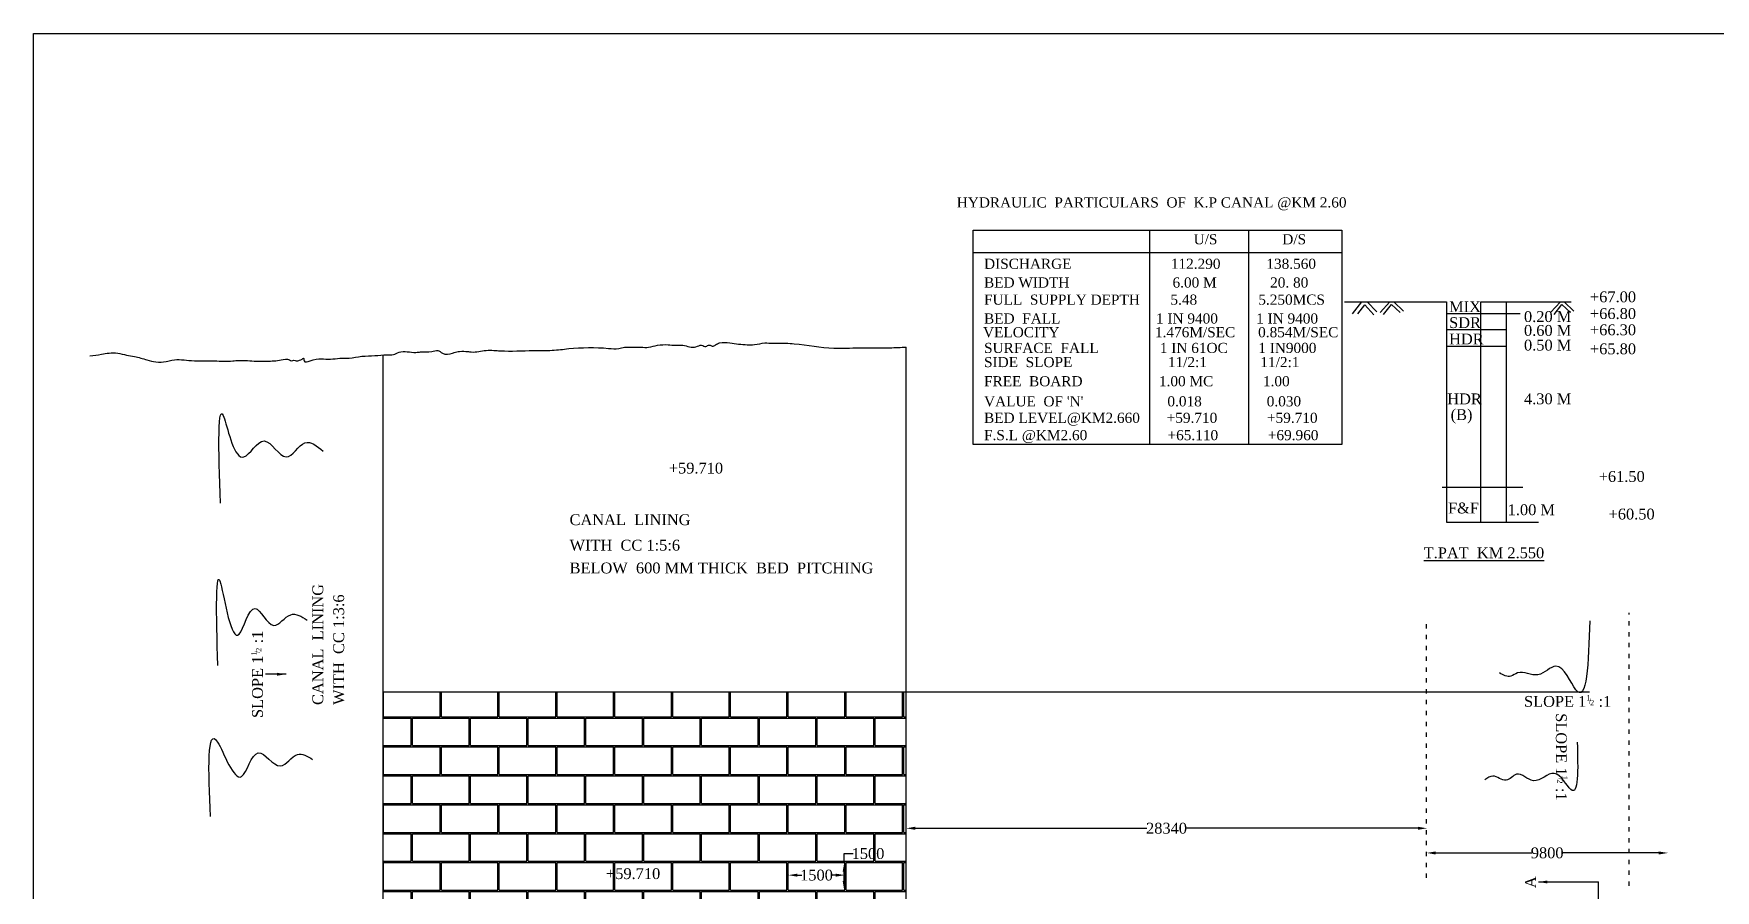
# Model space of a CAD drawing. Header units: millimetres. Extents: x 714 to 94318, y 2537 to 52531.
# Drawn here: x 714 to 47258, y 28834 to 52531 of the extents above; entities that cross this region are included whole.
import ezdxf

# ---------------------------------------------------------------- set-up
doc = ezdxf.new("R2010")
doc.units = ezdxf.units.MM
doc.header["$MEASUREMENT"] = 0
doc.linetypes.add('ACAD_ISO03W100', pattern=[30, 12, -18])
for name, color, linetype in [('DIM', 5, 'Continuous'), ('DO LINE', 3, 'Continuous'), ('DWG.LINE', 10, 'Continuous'), ('HATCH', 2, 'Continuous'), ('RAILING', 4, 'Continuous'), ('TEXT', 7, 'Continuous')]:
    doc.layers.add(name, color=color, linetype=linetype)
doc.layers.add('TITLE', color=7, linetype='Continuous', lineweight=30)
doc.styles.get("Standard").update_dxf_attribs({"font": 'times.ttf', "height": 300})
doc.dimstyles.get("Standard").update_dxf_attribs({"dimtxt": 300, "dimasz": 250, "dimexe": 0.18, "dimexo": 0.0625, "dimgap": 0.09, "dimtad": 0, "dimtih": 1, "dimtoh": 1, "dimdec": 0, "dimzin": 0, "dimdsep": 46, "dimtxsty": 'Standard', "dimcen": 300, "dimclre": 256, "dimclrt": 4, "dimadec": 0, "dimazin": 0, "dimtfac": 1, "dimtdec": 0, "dimtofl": 0, "dimtmove": 0, "dimatfit": 3, "dimfxl": 0, "dimtolj": 1, "dimtzin": 0, "dimarcsym": 0})

# ---------------------------------------------------------------- blocks, each defined once
blk = doc.blocks.new('*D24')
at = {"layer": 'Defpoints', "color": 0, "ltscale": 0.2}
for p in [(23147, 29599), (23157, 29599), (23157, 28842)]:
    blk.add_point(p, dxfattribs=at)
at = {"layer": 'DIM', "color": 0, "lineweight": -2, "ltscale": 0.2}
for p, q in [((23147, 29599), (23147, 29849)), ((23147, 29849), (23397, 29849)), ((23147, 29092), (23147, 29349))]:
    blk.add_line(p, q, dxfattribs=at)
at = {"layer": 'DIM', "lineweight": -2, "ltscale": 0.2}
for p, q in [((23152, 29599), (23147, 29599)), ((23152, 28842), (23147, 28842))]:
    blk.add_line(p, q, dxfattribs=at)
at = {"layer": 'DIM', "color": 0, "ltscale": 0.2}
for points in [[(23105, 29349), (23189, 29349), (23147, 29599)], [(23105, 29092), (23189, 29092), (23147, 28842)]]:
    blk.add_solid(points, dxfattribs=at)
at = {"layer": 'DIM', "color": 4, "ltscale": 0.2, "insert": (23806, 29849), "char_height": 300, "attachment_point": 5}
blk.add_mtext('\\A1;1500', dxfattribs=at)
blk = doc.blocks.new('*D25')
at = {"layer": 'Defpoints', "color": 0, "ltscale": 0.2}
for p in [(21600, 29598), (23163, 29598), (23163, 29255)]:
    blk.add_point(p, dxfattribs=at)
at = {"layer": 'DIM', "lineweight": -2, "ltscale": 0.2}
for p, q in [((21600, 29260), (21600, 29254)), ((23163, 29260), (23163, 29254))]:
    blk.add_line(p, q, dxfattribs=at)
at = {"layer": 'DIM', "color": 0, "lineweight": -2, "ltscale": 0.2}
for p, q in [((21850, 29255), (21972, 29255)), ((22913, 29255), (22790, 29255))]:
    blk.add_line(p, q, dxfattribs=at)
at = {"layer": 'DIM', "color": 0, "ltscale": 0.2}
for points in [[(21850, 29296), (21850, 29213), (21600, 29255)], [(22913, 29296), (22913, 29213), (23163, 29255)]]:
    blk.add_solid(points, dxfattribs=at)
at = {"layer": 'DIM', "color": 4, "ltscale": 0.2, "insert": (22381, 29255), "char_height": 300, "attachment_point": 5}
blk.add_mtext('\\A1;1500', dxfattribs=at)
blk = doc.blocks.new('*D27')
at = {"layer": 'Defpoints', "color": 0, "ltscale": 0.2}
for p in [(39264, 29886), (45943, 29886), (45943, 29869)]:
    blk.add_point(p, dxfattribs=at)
at = {"layer": 'DIM', "lineweight": -2, "ltscale": 0.2}
for p, q in [((39264, 29874), (39264, 29868)), ((45943, 29874), (45943, 29868))]:
    blk.add_line(p, q, dxfattribs=at)
at = {"layer": 'DIM', "color": 0, "lineweight": -2, "ltscale": 0.2}
for p, q in [((39514, 29869), (42177, 29869)), ((45693, 29869), (43030, 29869))]:
    blk.add_line(p, q, dxfattribs=at)
at = {"layer": 'DIM', "color": 0, "ltscale": 0.2}
for points in [[(39514, 29910), (39514, 29827), (39264, 29869)], [(45693, 29910), (45693, 29827), (45943, 29869)]]:
    blk.add_solid(points, dxfattribs=at)
at = {"layer": 'DIM', "color": 4, "ltscale": 0.2, "insert": (42603, 29869), "char_height": 300, "attachment_point": 5}
blk.add_mtext('\\A1;9800', dxfattribs=at)
blk = doc.blocks.new('*D28')
at = {"layer": 'Defpoints', "color": 0, "ltscale": 0.2}
for p in [(24862, 30622), (39275, 30622), (39275, 30551)]:
    blk.add_point(p, dxfattribs=at)
at = {"layer": 'DIM', "lineweight": -2, "ltscale": 0.2}
for p, q in [((24862, 30556), (24862, 30551)), ((39275, 30556), (39275, 30551))]:
    blk.add_line(p, q, dxfattribs=at)
at = {"layer": 'DIM', "color": 0, "lineweight": -2, "ltscale": 0.2}
for p, q in [((25112, 30551), (31527, 30551)), ((39025, 30551), (32609, 30551))]:
    blk.add_line(p, q, dxfattribs=at)
at = {"layer": 'DIM', "color": 0, "ltscale": 0.2}
for points in [[(25112, 30593), (25112, 30509), (24862, 30551)], [(39025, 30593), (39025, 30509), (39275, 30551)]]:
    blk.add_solid(points, dxfattribs=at)
at = {"layer": 'DIM', "color": 4, "ltscale": 0.2, "insert": (32068, 30551), "char_height": 300, "attachment_point": 5}
blk.add_mtext('\\A1;28340', dxfattribs=at)

msp = doc.modelspace()

# ---------------------------------------------------------------- hatches: boundary and pattern name
at = {"layer": 'HATCH', "ltscale": 0.2}
h = msp.add_hatch(dxfattribs=at)
h.set_pattern_fill('AR-B816C', color=256, scale=100, style=0)
h.paths.add_polyline_path([(24862, 34321.3), (10386.9, 34321.3), (10386.9, 28412.6), (24862, 28412.6)])

# ---------------------------------------------------------------- linework, layer by layer
at = {"layer": 'DO LINE', "linetype": 'ACAD_ISO03W100', "ltscale": 10}
for p, q in [((44873.8, 28960.1), (44873.8, 36512.1)), ((39260.9, 29179.9), (39260.9, 36266.4))]:
    msp.add_line(p, q, dxfattribs=at)
at = {"layer": 'DWG.LINE', "linetype": 'ByBlock', "ltscale": 0.2}
for p, q in [((36989.1, 45111.9), (39817.5, 45111.9)), ((39817.5, 45111.9), (39817.5, 39014.6)), ((39817.5, 44789.9), (40766.1, 44789.9)), ((40766.1, 39014.6), (40766.1, 45111.9)), ((40766.1, 45111.9), (43270.4, 45111.9)), ((40766.1, 44789.9), (41852.7, 44789.9)), ((41470.6, 45111.9), (41470.6, 39014.6)), ((39817.5, 44349.6), (41470.6, 44349.6)), ((39817.5, 43885.6), (41470.6, 43885.6)), ((39697.3, 39990.4), (41933.4, 39990.4)), ((39817.5, 39014.6), (40766.1, 39014.6)), ((40766.1, 39014.6), (42364.5, 39014.6))]:
    msp.add_line(p, q, dxfattribs=at)
at = {"layer": 'DWG.LINE', "ltscale": 0.2}
for p, q in [((24862, 3574.4), (24862, 43860.1)), ((10386.9, 28412.6), (10386.9, 43644.6)), ((10386.9, 34321.3), (43770.3, 34321.3))]:
    msp.add_line(p, q, dxfattribs=at)
msp.add_spline([(2268.4, 43619.5), (2592.9, 43663), (2800.8, 43697.1), (3042.8, 43694.3), (3284.8, 43640.2), (3504, 43603.2), (3848.5, 43506.5), (4096.2, 43452.5), (4383.8, 43461), (4543.2, 43500.8), (5080.4, 43486.5), (5410.7, 43478), (5721, 43478), (6227.8, 43478), (6390.1, 43492.2), (6876.3, 43472.5), (7166.7, 43469.7), (7565.3, 43506.7), (7793, 43506.7), (7861.4, 43481.1), (7915.5, 43495.3), (7983.8, 43481.1), (8074.9, 43495.3), (8143.2, 43529.4), (8183.1, 43557.9), (8200.2, 43478.2), (8368.2, 43483.9), (8931.1, 43529.5), (9190.2, 43552.3), (9443.6, 43555.1), (9796.6, 43606.3), (10158.2, 43626.2), (10488.5, 43646.2), (10675, 43652.4), (10825.9, 43717.8), (11292.8, 43715), (11421, 43726.4), (11731.3, 43737.8), (11899.3, 43766.2), (12029.1, 43692.2), (12311, 43692.2), (12353.7, 43709.3), (12427.7, 43729.2), (12504.6, 43740.6), (12729.5, 43737.7), (12826.3, 43726.3), (13239.2, 43769), (13449.9, 43769), (13626.4, 43757.6), (14546.1, 43766.4), (15067.1, 43772.1), (15522.7, 43817.6), (16624.5, 43826.1), (16907.9, 43823.3), (17067.4, 43857.4), (17269.5, 43857.4), (17525.8, 43857.4), (17733.6, 43857.4), (17981.3, 43911.5), (18271.7, 43925.7), (18478.6, 43914.3), (18677.9, 43911.5), (19045.2, 43868.8), (19201.8, 43911.5), (19318.6, 43880.2), (19412.5, 43917.2), (19495.1, 43885.9), (19586.2, 43922.9), (19700.1, 43976.9), (19981.9, 43974.1), (20462.1, 43925.7), (20664.3, 43931.4), (20951.9, 43974.1), (21171.1, 43968.4), (21532.7, 43968.4), (21763.3, 43954.2), (22860.7, 43830.5), (23560.4, 43842.2), (24411.7, 43842.2), (24862, 43860.1)], degree=3, dxfattribs=at)
at = {"layer": 'HATCH', "linetype": 'ByBlock', "ltscale": 0.2}
for p, q in [((37215.5, 44779), (37474.7, 45111.9)), ((37360.4, 44776.8), (37554.6, 45025.8)), ((37554.6, 45025.8), (37804.4, 44756.8)), ((37621.8, 45111.9), (37887.9, 44840.2)), ((37978, 44813.5), (38250.7, 45111.9)), ((38076.1, 44764.3), (38295.1, 45037.4)), ((38295.1, 45037.4), (38534.5, 44814.3)), ((38355.4, 45111.9), (38626.6, 44853.3)), ((42695.3, 44813.5), (42968, 45111.9)), ((42793.4, 44764.3), (43012.4, 45037.4)), ((43012.4, 45037.4), (43251.8, 44814.3)), ((43072.7, 45111.9), (43343.9, 44853.3))]:
    msp.add_line(p, q, dxfattribs=at)
at = {"layer": 'HATCH', "ltscale": 0.2}
for points in [[(5883.1, 39541.3), (5993.9, 41879.4), (6535.9, 40821.1), (7090.1, 41264.1), (7705.9, 40821.1), (8223.2, 41214.9), (8728.2, 40981.1)], [(5807.6, 35055.8), (5893.8, 37307.7), (6398.8, 35917.2), (6842.2, 36630.9), (7359.5, 36163.3), (7827.5, 36458.6), (8283.2, 36311)], [(43782.8, 36290.7), (43397.2, 34384.1), (42842.7, 35035.5), (42348, 34795.9), (41786, 34848.4), (41598.6, 34758.5), (41283.9, 34848.4)], [(5606.1, 30879.2), (5803.7, 32933.5), (6468.3, 31981.1), (6931.8, 32636.4), (7544, 32278.2), (8016.2, 32592.7), (8436, 32452.9)], [(43434.8, 32931.7), (43255, 31625.8), (42799.3, 32069.1), (42223.8, 31865.4), (41756.1, 32045.1), (41468.4, 31877.4), (41096.6, 31997.2), (40880.8, 31889.4)]]:
    msp.add_spline(points, degree=3, dxfattribs=at)
at = {"layer": 'RAILING', "linetype": 'ByBlock', "ltscale": 0.2}
for p, q in [((26716.1, 47091.9), (36922.7, 47091.9)), ((26716.1, 41167.9), (26716.1, 47091.9)), ((31594.4, 47091.9), (31594.4, 41167.9)), ((34336.5, 47091.9), (34336.5, 41198.7)), ((36922.7, 47091.9), (36922.7, 41167.9)), ((26716.1, 46472.9), (36922.7, 46472.9)), ((36922.7, 41167.9), (26716.1, 41167.9))]:
    msp.add_line(p, q, dxfattribs=at)
at = {"layer": 'TITLE', "linetype": 'ByBlock', "ltscale": 0.2}
for p, q in [((713.8, 52530.6), (94304, 52530.6)), ((713.8, 2537), (713.8, 52530.6))]:
    msp.add_line(p, q, dxfattribs=at)

# ---------------------------------------------------------------- texts
at = {"layer": 'TEXT', "ltscale": 0.2}
for s, height, p in [('HYDRAULIC  PARTICULARS  OF  K.P CANAL @KM 2.60', 280, (26262.7, 47722.2)), ('U/S                 D/S', 280, (32817.1, 46703.5)), ('DISCHARGE                          112.290            138.560', 280, (27018, 46025.7)), ('BED WIDTH                           6.00 M              20. 80', 280, (27018, 45507.4)), ('FULL  SUPPLY DEPTH        5.48                5.250MCS', 280, (27018, 45033.8)), ('+67.00', 300, (43787, 45100.8)), ('BED  FALL                         1 IN 9400          1 IN 9400', 280, (27018, 44511.5)), ('MIX', 300, (39888.3, 44827.5)), ('SDR', 300, (39888.3, 44387.6)), ('0.20 M', 300, (41961.6, 44554.7)), ('+66.80', 300, (43787, 44637.7)), ('VELOCITY                         1.476M/SEC      0.854M/SEC', 280, (26990.5, 44132.4)), ('HDR', 300, (39888.3, 43934.5)), ('0.60 M', 300, (41961.6, 44172.6)), ('+66.30', 300, (43787, 44188.9)), ('SURFACE  FALL                1 IN 61OC        1 IN9000', 280, (27018, 43697.7)), ('0.50 M', 300, (41961.6, 43765.8)), ('+65.80', 300, (43787, 43661.7)), ('SIDE  SLOPE                         11/2:1              11/2:1', 280, (27018, 43306.3)), ('FREE  BOARD                    1.00 MC             1.00', 280, (27018, 42777)), ("VALUE  OF 'N'                      0.018                 0.030", 280, (27018, 42220.9)), ('HDR', 300, (39837.3, 42278.8)), ('4.30 M', 300, (41961.6, 42278.8)), ('BED LEVEL@KM2.660       +59.710             +59.710', 280, (27018, 41765.1)), ('(B)', 300, (39930.7, 41843.4)), ('F.S.L @KM2.60                     +65.110             +69.960', 280, (27018, 41286.1)), ('+59.710', 300, (18293, 40363.9)), ('+61.50', 300, (44028.4, 40132.7)), ('F&F', 300, (39857.9, 39260)), ('CANAL  LINING', 300, (15546.4, 38936.2)), ('1.00 M', 300, (41509.6, 39211.9)), ('+60.50', 300, (44302.4, 39092.6)), ('WITH  CC 1:5:6', 300, (15546.4, 38231.7)), ('BELOW  600 MM THICK  BED  PITCHING', 300, (15546.4, 37601.3)), ('SLOPE 1   :1', 300, (41961.6, 33911.8)), ('1', 150, (43689, 34083.1)), ('/', 150, (43755.1, 33990.1)), ('2', 150, (43790.6, 33951.3)), ('+59.710', 300, (16554.7, 29146.2))]:
    msp.add_text(s, height=height, dxfattribs=at).set_placement(p)
for s, height, rotation, p in [('CANAL  LINING', 300, 90, (8729.4, 33961.6)), ('WITH  CC 1:3:6', 300, 90, (9306.7, 33961.6)), ('SLOPE 1   :1', 300, 90, (7058, 33601.3)), ('1', 150, 90, (6886.7, 35328.7)), ('/', 150, 90, (6979.7, 35394.8)), ('2', 150, 90, (7018.5, 35430.3)), ('SLOPE 1   :1', 300, 270, (42844.7, 33733.8)), ('2', 150, 270, (42884.2, 31904.8)), ('/', 150, 270, (42923, 31940.3)), ('1', 150, 270, (43016, 32006.4)), ('A', 300, 90, (42293.2, 28895.1))]:
    msp.add_text(s, height=height, rotation=rotation, dxfattribs=at).set_placement(p)
at = {"layer": 'TITLE', "ltscale": 0.2}
msp.add_text('%%UT.PAT  KM 2.550', height=300, dxfattribs=at).set_placement((39185.3, 38020.7))

# ---------------------------------------------------------------- dimensions: what is measured, and where the dimension line sits
at = {"layer": 'DIM', "ltscale": 0.2}
for p1, p2, distance, text, picture, middle in [((24862, 30622.3), (39274.7, 30622.3), -71.2, '28340', '*D28', (32068.3, 30551.1)), ((23156.9, 28842.2), (23156.9, 29599.3), 9.9, '1500', '*D24', (23806.2, 29849.3)), ((39263.8, 29885.9), (45942.8, 29885.9), -17.3, '9800', '*D27', (42603.3, 29868.6)), ((21599.8, 29598.4), (23162.7, 29598.4), -343.9, '1500', '*D25', (22381.2, 29254.6))]:
    dim = msp.add_aligned_dim(p1=p1, p2=p2, distance=distance, text=text, dimstyle='Standard', dxfattribs=at)
    dim.commit()
    dim.dimension.update_dxf_attribs({"geometry": picture, "text_midpoint": middle})

# ---------------------------------------------------------------- leaders
for points in [[(7699, 34811.7), (7129.6, 34811.7)], [(42358.3, 29066), (44026.2, 29066)], [(42684.1, 8766.4), (44026.2, 8766.4), (44026.2, 29066)]]:
    msp.add_leader(points, dimstyle='Standard', override={"dimgap": 0.09, "dimtad": 0}, dxfattribs=at)

doc.saveas('drawing.dxf')
